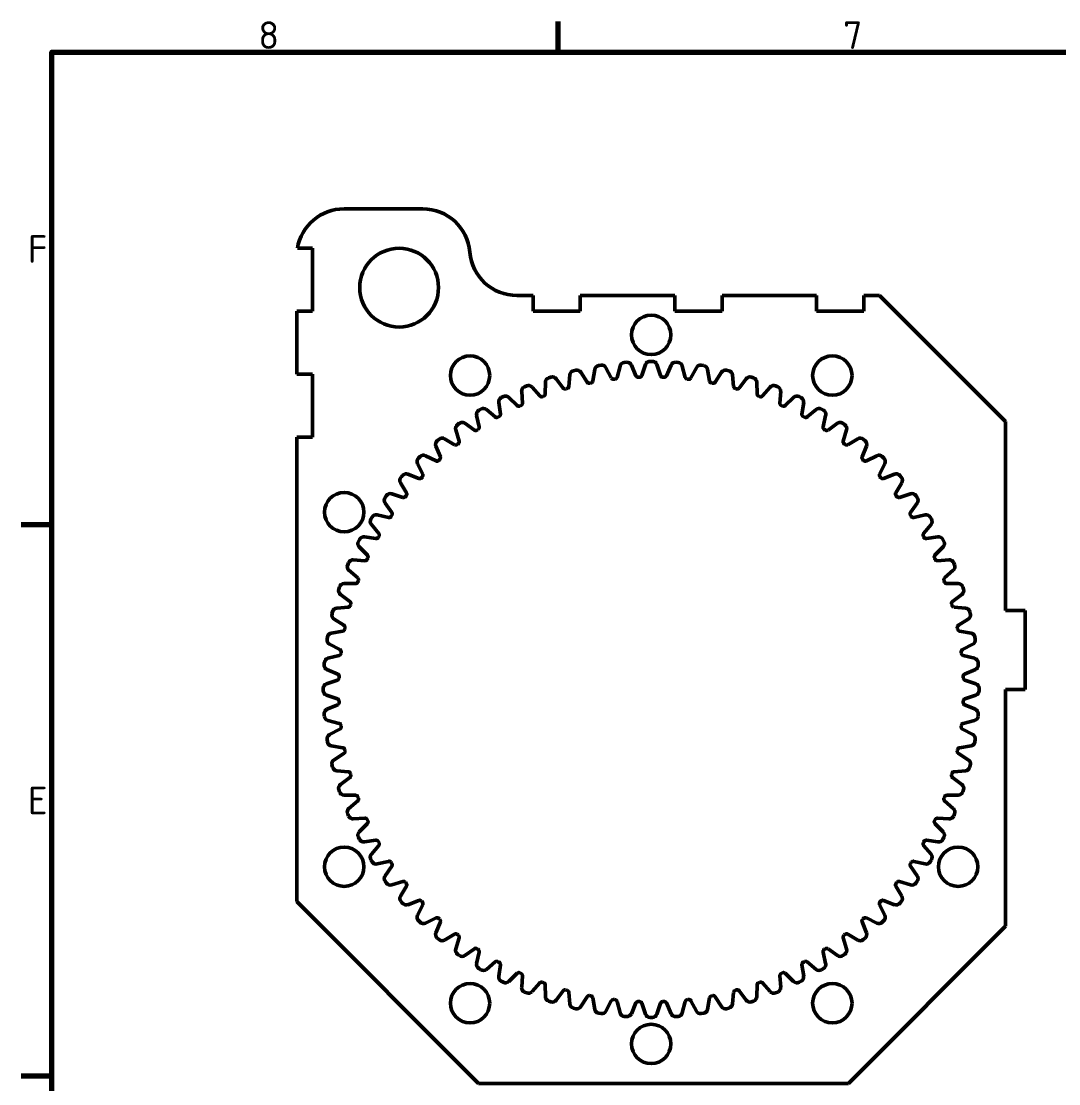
# Model space of a CAD drawing. Header units: millimetres. Extents: x 0 to 594, y 0 to 420.
# Drawn here: x 6.1 to 137.8, y 279.1 to 413.9 of the extents above; entities that cross this region are included whole.
import ezdxf

# ---------------------------------------------------------------- set-up
doc = ezdxf.new("R2010")
doc.units = ezdxf.units.MM
doc.layers.add('Rahmen (ISO)', color=7, linetype='Continuous', lineweight=70)
doc.layers.add('Sichtbar (ISO)', color=7, linetype='Continuous', lineweight=50)
doc.styles.add('Notiztext (DIN)', font='isocpeur.ttf')

# ---------------------------------------------------------------- blocks, each defined once
blk = doc.blocks.new('Ränder Vorgaberahmen')
at = {"layer": 'Rahmen (ISO)'}
for p, q in [((74.25, 410), (74.25, 413.9)), ((10, 350), (6.1, 350)), ((10, 280), (6.1, 280))]:
    blk.add_line(p, q, dxfattribs=at)
at = {"layer": 'Rahmen (ISO)', "flags": 128}
blk.add_lwpolyline([(10, 10), (10, 410), (584, 410), (584, 10), (10, 10)], dxfattribs=at)
at = {"layer": 'Rahmen (ISO)', "char_height": 3.5, "attachment_point": 7, "style": 'Notiztext (DIN)'}
for s, insert in [('8', (36.2, 410.4)), ('7', (110.45, 410.4)), ('F', (6.93, 383.25)), ('E', (6.93, 313.25))]:
    blk.add_mtext(s, dxfattribs=dict(at, insert=insert))

msp = doc.modelspace()

# ---------------------------------------------------------------- linework, layer by layer
at = {"layer": 'Sichtbar (ISO)'}
for p, q in [((47.08, 390.1), (57.08, 390.1)), ((41.16, 385.1), (43.08, 385.1)), ((43.08, 385.1), (43.08, 377.1)), ((69.04, 379.1), (71.08, 379.1)), ((71.08, 377.1), (71.08, 379.1)), ((77.08, 379.1), (89.08, 379.1)), ((77.08, 379.1), (77.08, 377.1)), ((89.08, 377.1), (89.08, 379.1)), ((95.08, 379.1), (107.08, 379.1)), ((95.08, 379.1), (95.08, 377.1)), ((107.08, 377.1), (107.08, 379.1)), ((113.08, 379.1), (115.08, 379.1)), ((113.08, 379.1), (113.08, 377.1)), ((115.08, 379.1), (131.08, 363.1)), ((41.08, 369.1), (41.08, 377.1)), ((43.08, 377.1), (41.08, 377.1)), ((77.08, 377.1), (71.08, 377.1)), ((95.08, 377.1), (89.08, 377.1)), ((113.08, 377.1), (107.08, 377.1)), ((76.21, 369.56), (76.5, 369.63)), ((78.67, 368.25), (78.92, 369.71)), ((79.42, 370.21), (79.71, 370.25)), ((80.34, 369.94), (81.02, 368.63)), ((81.77, 368.71), (82.13, 370.15)), ((82.66, 370.6), (82.96, 370.63)), ((83.56, 370.26), (84.14, 368.9)), ((84.89, 368.93), (85.36, 370.33)), ((85.93, 370.74), (86.23, 370.74)), ((86.8, 370.33), (87.27, 368.93)), ((88.02, 368.9), (88.6, 370.26)), ((89.2, 370.63), (89.49, 370.6)), ((90.03, 370.15), (90.39, 368.71)), ((91.13, 368.63), (91.82, 369.94)), ((92.44, 370.25), (92.74, 370.21)), ((93.24, 369.71), (93.48, 368.25)), ((95.65, 369.63), (95.94, 369.56)), ((41.08, 369.1), (43.08, 369.1)), ((43.08, 369.1), (43.08, 361.1)), ((73.07, 368.66), (73.35, 368.75)), ((74.02, 368.54), (74.9, 367.35)), ((75.63, 367.55), (75.75, 369.03)), ((77.15, 369.36), (77.94, 368.11)), ((94.22, 368.11), (95, 369.36)), ((96.4, 369.03), (96.53, 367.55)), ((97.26, 367.35), (98.14, 368.54)), ((98.8, 368.75), (99.09, 368.66)), ((69.74, 365.44), (69.64, 366.92)), ((70, 367.52), (70.28, 367.63)), ((70.96, 367.47), (71.93, 366.35)), ((72.64, 366.61), (72.65, 368.09)), ((99.5, 368.09), (99.52, 366.61)), ((100.22, 366.35), (101.19, 367.47)), ((101.87, 367.63), (102.15, 367.52)), ((102.52, 366.92), (102.42, 365.44)), ((66.94, 364.05), (66.72, 365.51)), ((67.04, 366.14), (67.31, 366.27)), ((68, 366.17), (69.05, 365.13)), ((103.1, 365.13), (104.16, 366.17)), ((104.85, 366.27), (105.12, 366.14)), ((105.44, 365.51), (105.22, 364.05)), ((64.19, 364.53), (64.45, 364.68)), ((65.15, 364.63), (66.28, 363.68)), ((105.87, 363.68), (107.01, 364.63)), ((107.71, 364.68), (107.96, 364.53)), ((61.48, 362.7), (61.72, 362.88)), ((62.42, 362.88), (63.63, 362.02)), ((64.26, 362.44), (63.92, 363.88)), ((108.23, 363.88), (107.9, 362.44)), ((108.53, 362.02), (109.73, 362.88)), ((110.43, 362.88), (110.67, 362.7)), ((131.08, 363.1), (131.08, 339.1)), ((61.71, 360.63), (61.26, 362.04)), ((110.89, 362.04), (110.45, 360.63)), ((41.08, 302.17), (41.08, 361.1)), ((43.08, 361.1), (41.08, 361.1)), ((58.92, 360.67), (59.15, 360.86)), ((59.85, 360.92), (61.12, 360.16)), ((111.04, 360.16), (112.31, 360.92)), ((113.01, 360.86), (113.23, 360.67)), ((57.43, 358.76), (58.76, 358.1)), ((59.31, 358.62), (58.75, 359.99)), ((113.4, 359.99), (112.85, 358.62)), ((113.4, 358.1), (114.72, 358.76)), ((57.08, 356.42), (56.42, 357.75)), ((56.53, 358.44), (56.74, 358.65)), ((115.74, 357.75), (115.08, 356.42)), ((115.42, 358.65), (115.63, 358.44)), ((54.32, 356.03), (54.51, 356.26)), ((55.19, 356.43), (56.56, 355.87)), ((115.59, 355.87), (116.96, 356.43)), ((117.64, 356.26), (117.84, 356.03)), ((55.02, 354.06), (54.26, 355.33)), ((117.9, 355.33), (117.13, 354.06)), ((52.3, 353.46), (52.48, 353.7)), ((53.14, 353.92), (54.55, 353.47)), ((117.6, 353.47), (119.01, 353.92)), ((119.68, 353.7), (119.85, 353.46)), ((53.16, 351.55), (52.3, 352.76)), ((119.86, 352.76), (119, 351.55)), ((50.5, 350.73), (50.65, 350.99)), ((51.3, 351.26), (52.74, 350.93)), ((119.42, 350.93), (120.86, 351.26)), ((121.5, 350.99), (121.66, 350.73)), ((51.5, 348.9), (50.55, 350.03)), ((121.61, 350.03), (120.66, 348.9)), ((48.91, 347.87), (49.04, 348.14)), ((49.67, 348.46), (51.13, 348.24)), ((121.03, 348.24), (122.49, 348.46)), ((123.11, 348.14), (123.25, 347.87)), ((50.05, 346.13), (49.02, 347.18)), ((123.14, 347.18), (122.1, 346.13)), ((48.26, 345.54), (49.74, 345.44)), ((122.42, 345.44), (123.89, 345.54)), ((47.55, 344.9), (47.66, 345.18)), ((48.83, 343.25), (47.71, 344.22)), ((124.44, 344.22), (123.33, 343.25)), ((124.49, 345.18), (124.61, 344.9)), ((46.43, 341.83), (46.52, 342.11)), ((47.09, 342.53), (48.57, 342.54)), ((123.59, 342.54), (125.07, 342.53)), ((125.63, 342.11), (125.73, 341.83)), ((47.83, 340.28), (46.64, 341.16)), ((125.51, 341.16), (124.32, 340.28)), ((45.55, 338.68), (45.62, 338.97)), ((46.15, 339.43), (47.63, 339.56)), ((124.53, 339.56), (126, 339.43)), ((126.53, 338.97), (126.6, 338.68)), ((131.08, 339.1), (133.58, 339.1)), ((133.58, 339.1), (133.58, 329.1)), ((47.07, 337.24), (45.82, 338.03)), ((126.34, 338.03), (125.08, 337.24)), ((45.47, 336.26), (46.93, 336.51)), ((125.23, 336.51), (126.69, 336.26)), ((44.93, 335.47), (44.97, 335.76)), ((46.55, 334.16), (45.24, 334.84)), ((126.91, 334.84), (125.6, 334.16)), ((127.18, 335.76), (127.23, 335.47)), ((45.03, 333.05), (46.47, 333.41)), ((125.69, 333.41), (127.12, 333.05)), ((44.55, 332.22), (44.58, 332.52)), ((127.58, 332.52), (127.6, 332.22)), ((46.28, 331.04), (44.92, 331.62)), ((127.24, 331.62), (125.88, 331.04)), ((44.44, 328.95), (44.44, 329.25)), ((44.85, 329.82), (46.25, 330.29)), ((125.91, 330.29), (127.31, 329.82)), ((127.72, 329.25), (127.72, 328.95)), ((131.08, 329.1), (131.08, 299.06)), ((133.58, 329.1), (131.08, 329.1)), ((46.25, 327.91), (44.85, 328.38)), ((127.31, 328.38), (125.91, 327.91)), ((44.92, 326.58), (46.28, 327.16)), ((125.88, 327.16), (127.24, 326.58)), ((44.58, 325.69), (44.55, 325.98)), ((46.47, 324.79), (45.03, 325.15)), ((127.12, 325.15), (125.69, 324.79)), ((127.6, 325.98), (127.58, 325.69)), ((45.24, 323.36), (46.55, 324.05)), ((125.6, 324.05), (126.91, 323.36)), ((44.97, 322.44), (44.93, 322.74)), ((127.23, 322.74), (127.18, 322.44)), ((46.93, 321.7), (45.47, 321.94)), ((126.69, 321.94), (125.23, 321.7)), ((45.82, 320.18), (47.07, 320.96)), ((125.08, 320.96), (126.34, 320.18)), ((45.62, 319.24), (45.55, 319.53)), ((47.63, 318.65), (46.15, 318.78)), ((126, 318.78), (124.53, 318.65)), ((126.6, 319.53), (126.53, 319.24)), ((46.64, 317.04), (47.83, 317.92)), ((124.32, 317.92), (125.51, 317.04)), ((46.52, 316.09), (46.43, 316.38)), ((48.57, 315.67), (47.09, 315.68)), ((125.07, 315.68), (123.59, 315.67)), ((125.73, 316.38), (125.63, 316.09)), ((47.71, 313.99), (48.83, 314.96)), ((123.33, 314.96), (124.44, 313.99)), ((47.66, 313.03), (47.55, 313.31)), ((124.61, 313.31), (124.49, 313.03)), ((49.74, 312.76), (48.26, 312.66)), ((49.02, 311.02), (50.05, 312.08)), ((122.1, 312.08), (123.14, 311.02)), ((123.89, 312.66), (122.42, 312.76)), ((49.04, 310.06), (48.91, 310.33)), ((123.25, 310.33), (123.11, 310.06)), ((51.13, 309.96), (49.67, 309.74)), ((50.55, 308.17), (51.5, 309.31)), ((120.66, 309.31), (121.61, 308.17)), ((122.49, 309.74), (121.03, 309.96)), ((50.65, 307.22), (50.5, 307.47)), ((52.74, 307.28), (51.3, 306.95)), ((52.3, 305.45), (53.16, 306.65)), ((119, 306.65), (119.86, 305.45)), ((120.86, 306.95), (119.42, 307.28)), ((121.66, 307.47), (121.5, 307.22)), ((52.48, 304.51), (52.3, 304.75)), ((54.55, 304.73), (53.14, 304.29)), ((54.26, 302.87), (55.02, 304.14)), ((117.13, 304.14), (117.9, 302.87)), ((119.01, 304.29), (117.6, 304.73)), ((119.85, 304.75), (119.68, 304.51)), ((64.15, 279.1), (41.08, 302.17)), ((54.51, 301.95), (54.32, 302.17)), ((56.56, 302.33), (55.19, 301.78)), ((116.96, 301.78), (115.59, 302.33)), ((117.84, 302.17), (117.64, 301.95)), ((56.42, 300.46), (57.08, 301.78)), ((115.08, 301.78), (115.74, 300.46)), ((56.74, 299.55), (56.53, 299.76)), ((58.76, 300.1), (57.43, 299.44)), ((58.75, 298.22), (59.31, 299.59)), ((112.85, 299.59), (113.4, 298.22)), ((114.72, 299.44), (113.4, 300.1)), ((115.63, 299.76), (115.42, 299.55)), ((61.12, 298.05), (59.85, 297.28)), ((112.31, 297.28), (111.04, 298.05)), ((131.08, 299.06), (111.12, 279.1)), ((59.15, 297.34), (58.92, 297.54)), ((61.26, 296.17), (61.71, 297.58)), ((110.45, 297.58), (110.89, 296.17)), ((113.23, 297.54), (113.01, 297.34)), ((61.72, 295.33), (61.48, 295.5)), ((63.63, 296.18), (62.42, 295.32)), ((63.92, 294.32), (64.26, 295.76)), ((107.9, 295.76), (108.23, 294.32)), ((109.73, 295.32), (108.53, 296.18)), ((110.67, 295.5), (110.43, 295.33)), ((66.28, 294.52), (65.15, 293.57)), ((66.72, 292.69), (66.94, 294.15)), ((105.22, 294.15), (105.44, 292.69)), ((107.01, 293.57), (105.87, 294.52)), ((64.45, 293.52), (64.19, 293.68)), ((69.05, 293.08), (68, 292.04)), ((69.64, 291.29), (69.74, 292.76)), ((102.42, 292.76), (102.52, 291.29)), ((104.16, 292.04), (103.1, 293.08)), ((107.96, 293.68), (107.71, 293.52)), ((67.31, 291.93), (67.04, 292.07)), ((71.93, 291.85), (70.96, 290.74)), ((72.65, 290.11), (72.64, 291.59)), ((99.52, 291.59), (99.5, 290.11)), ((101.19, 290.74), (100.22, 291.85)), ((105.12, 292.07), (104.85, 291.93)), ((70.28, 290.57), (70, 290.69)), ((74.9, 290.86), (74.02, 289.67)), ((75.75, 289.18), (75.63, 290.65)), ((77.94, 290.1), (77.15, 288.84)), ((95, 288.84), (94.22, 290.1)), ((96.53, 290.65), (96.4, 289.18)), ((98.14, 289.67), (97.26, 290.86)), ((102.15, 290.69), (101.87, 290.57)), ((73.35, 289.45), (73.07, 289.55)), ((76.5, 288.58), (76.21, 288.65)), ((78.92, 288.49), (78.67, 289.95)), ((81.02, 289.58), (80.34, 288.27)), ((82.13, 288.06), (81.77, 289.49)), ((84.14, 289.3), (83.56, 287.94)), ((85.36, 287.87), (84.89, 289.27)), ((87.27, 289.27), (86.8, 287.87)), ((88.6, 287.94), (88.02, 289.3)), ((90.39, 289.49), (90.03, 288.06)), ((91.82, 288.27), (91.13, 289.58)), ((93.48, 289.95), (93.24, 288.49)), ((95.94, 288.65), (95.65, 288.58)), ((99.09, 289.55), (98.8, 289.45)), ((79.71, 287.95), (79.42, 288)), ((82.96, 287.58), (82.66, 287.6)), ((86.23, 287.46), (85.93, 287.46)), ((89.49, 287.6), (89.2, 287.58)), ((92.74, 288), (92.44, 287.95)), ((111.12, 279.1), (64.15, 279.1))]:
    msp.add_line(p, q, dxfattribs=at)
for centre, radius in [((54.08, 380.1), 5), ((86.08, 374.1), 2.5), ((63.08, 368.94), 2.5), ((109.08, 368.94), 2.5), ((47.11, 351.6), 2.5), ((47.11, 306.6), 2.5), ((125.05, 306.6), 2.5), ((63.08, 289.27), 2.5), ((109.08, 289.27), 2.5), ((86.08, 284.1), 2.5)]:
    msp.add_circle(centre, radius, dxfattribs=at)
for centre, radius, start, end in [((47.08, 384.1), 6, 90, 170.4059), ((57.08, 384.1), 6, 4.7802, 90), ((69.04, 385.1), 6, 184.7802, 270), ((76.35, 368.97), 0.6, 103.5, 175), ((76.64, 369.04), 0.6, 32, 103.5), ((79.51, 369.61), 0.6, 99, 170.5), ((79.81, 369.66), 0.6, 27.5, 99), ((82.71, 370), 0.6, 94.5, 166), ((83.01, 370.03), 0.6, 23, 94.5), ((85.93, 370.14), 0.6, 90, 161.5), ((86.23, 370.14), 0.6, 18.5, 90), ((89.15, 370.03), 0.6, 85.5, 157), ((89.45, 370), 0.6, 14, 85.5), ((92.35, 369.66), 0.6, 81, 152.5), ((92.65, 369.61), 0.6, 9.5, 81), ((95.51, 369.04), 0.6, 76.5, 148), ((95.8, 368.97), 0.6, 5, 76.5), ((73.25, 368.09), 0.6, 108, 179.5), ((73.54, 368.18), 0.6, 36.5, 108), ((78.38, 368.3), 0.3, 281.1123, 350.5), ((81.29, 368.76), 0.3, 207.5, 276.8877), ((86.08, 329.1), 39.65, 96.6123, 96.8877), ((81.48, 368.79), 0.3, 276.6123, 346), ((84.41, 369.02), 0.3, 203, 272.3877), ((86.08, 329.1), 39.65, 92.1123, 92.3877), ((84.61, 369.03), 0.3, 272.1123, 341.5), ((87.55, 369.03), 0.3, 198.5, 267.8877), ((86.08, 329.1), 39.65, 87.6123, 87.8877), ((87.74, 369.02), 0.3, 267.6123, 337), ((90.68, 368.79), 0.3, 194, 263.3877), ((86.08, 329.1), 39.65, 83.1123, 83.3877), ((90.87, 368.76), 0.3, 263.1123, 332.5), ((93.78, 368.3), 0.3, 189.5, 258.8877), ((98.62, 368.18), 0.6, 72, 143.5), ((98.9, 368.09), 0.6, 0.5, 72), ((70.23, 366.96), 0.6, 112.5, 184), ((70.51, 367.08), 0.6, 41, 112.5), ((75.14, 367.53), 0.3, 216.5, 285.8877), ((86.08, 329.1), 39.65, 105.6123, 105.8877), ((75.33, 367.58), 0.3, 285.6123, 355), ((78.19, 368.27), 0.3, 212, 281.3877), ((86.08, 329.1), 39.65, 101.1123, 101.3877), ((86.08, 329.1), 39.65, 78.6123, 78.8877), ((93.97, 368.27), 0.3, 258.6123, 328), ((96.83, 367.58), 0.3, 185, 254.3877), ((86.08, 329.1), 39.65, 74.1123, 74.3877), ((97.01, 367.53), 0.3, 254.1123, 323.5), ((101.64, 367.08), 0.6, 67.5, 139), ((101.92, 366.96), 0.6, 356, 67.5), ((67.31, 365.6), 0.6, 117, 188.5), ((67.58, 365.74), 0.6, 45.5, 117), ((72.16, 366.55), 0.3, 221, 290.3877), ((86.08, 329.1), 39.65, 110.1123, 110.3877), ((72.34, 366.62), 0.3, 290.1123, 359.5), ((99.82, 366.62), 0.3, 180.5, 249.8877), ((86.08, 329.1), 39.65, 69.6123, 69.8877), ((100, 366.55), 0.3, 249.6123, 319), ((104.58, 365.74), 0.6, 63, 134.5), ((104.84, 365.6), 0.6, 351.5, 63), ((64.51, 364.02), 0.6, 121.5, 193), ((64.76, 364.17), 0.6, 50, 121.5), ((69.27, 365.34), 0.3, 225.5, 294.8877), ((86.08, 329.1), 39.65, 114.6123, 114.8877), ((69.44, 365.42), 0.3, 294.6123, 4), ((102.72, 365.42), 0.3, 176, 245.3877), ((86.08, 329.1), 39.65, 65.1123, 65.3877), ((102.89, 365.34), 0.3, 245.1123, 314.5), ((107.39, 364.17), 0.6, 58.5, 130), ((107.65, 364.02), 0.6, 347, 58.5), ((62.08, 362.39), 0.6, 54.5, 126), ((66.47, 363.91), 0.3, 230, 299.3877), ((86.08, 329.1), 39.65, 119.1123, 119.3877), ((66.64, 364.01), 0.3, 299.1123, 8.5), ((105.51, 364.01), 0.3, 171.5, 240.8877), ((86.08, 329.1), 39.65, 60.6123, 60.8877), ((105.68, 363.91), 0.3, 240.6123, 310), ((110.08, 362.39), 0.6, 54, 125.5), ((61.83, 362.22), 0.6, 126, 197.5), ((63.8, 362.27), 0.3, 234.5, 303.8877), ((86.08, 329.1), 39.65, 123.6123, 123.8877), ((63.96, 362.37), 0.3, 303.6123, 13), ((108.19, 362.37), 0.3, 167, 236.3877), ((86.08, 329.1), 39.65, 56.1123, 56.3877), ((108.35, 362.27), 0.3, 236.1123, 305.5), ((110.32, 362.22), 0.6, 342.5, 54), ((59.31, 360.21), 0.6, 130.5, 202), ((59.54, 360.41), 0.6, 59, 130.5), ((61.27, 360.42), 0.3, 239, 308.3877), ((86.08, 329.1), 39.65, 128.1123, 128.3877), ((61.42, 360.54), 0.3, 308.1123, 17.5), ((110.74, 360.54), 0.3, 162.5, 231.8877), ((86.08, 329.1), 39.65, 51.6123, 51.8877), ((110.89, 360.42), 0.3, 231.6123, 301), ((112.62, 360.41), 0.6, 49.5, 121), ((112.85, 360.21), 0.6, 338, 49.5), ((57.16, 358.23), 0.6, 63.5, 135), ((114.99, 358.23), 0.6, 45, 116.5), ((56.95, 358.02), 0.6, 135, 206.5), ((58.89, 358.37), 0.3, 243.5, 312.8877), ((86.08, 329.1), 39.65, 132.6123, 132.8877), ((59.03, 358.5), 0.3, 312.6123, 22), ((113.13, 358.5), 0.3, 158, 227.3877), ((86.08, 329.1), 39.65, 47.1123, 47.3877), ((113.27, 358.37), 0.3, 227.1123, 296.5), ((115.2, 358.02), 0.6, 333.5, 45), ((54.97, 355.87), 0.6, 68, 139.5), ((86.08, 329.1), 39.65, 137.1123, 137.3877), ((56.81, 356.29), 0.3, 317.1123, 26.5), ((115.35, 356.29), 0.3, 153.5, 222.8877), ((86.08, 329.1), 39.65, 42.6123, 42.8877), ((117.19, 355.87), 0.6, 40.5, 112), ((54.77, 355.64), 0.6, 139.5, 211), ((56.68, 356.15), 0.3, 248, 317.3877), ((115.48, 356.15), 0.3, 222.6123, 292), ((117.38, 355.64), 0.6, 329, 40.5), ((52.79, 353.1), 0.6, 144, 215.5), ((52.96, 353.35), 0.6, 72.5, 144), ((54.65, 353.76), 0.3, 252.5, 321.8877), ((86.08, 329.1), 39.65, 141.6123, 141.8877), ((54.76, 353.91), 0.3, 321.6123, 31), ((117.39, 353.91), 0.3, 149, 218.3877), ((86.08, 329.1), 39.65, 38.1123, 38.3877), ((117.51, 353.76), 0.3, 218.1123, 287.5), ((119.19, 353.35), 0.6, 36, 107.5), ((119.37, 353.1), 0.6, 324.5, 36), ((51.01, 350.42), 0.6, 148.5, 220), ((51.16, 350.67), 0.6, 77, 148.5), ((52.81, 351.22), 0.3, 257, 326.3877), ((86.08, 329.1), 39.65, 146.1123, 146.3877), ((52.91, 351.38), 0.3, 326.1123, 35.5), ((119.24, 351.38), 0.3, 144.5, 213.8877), ((86.08, 329.1), 39.65, 33.6123, 33.8877), ((119.35, 351.22), 0.3, 213.6123, 283), ((120.99, 350.67), 0.6, 31.5, 103), ((121.15, 350.42), 0.6, 320, 31.5), ((49.58, 347.87), 0.6, 81.5, 153), ((51.17, 348.54), 0.3, 261.5, 330.8877), ((86.08, 329.1), 39.65, 150.6123, 150.8877), ((51.27, 348.71), 0.3, 330.6123, 40), ((120.89, 348.71), 0.3, 140, 209.3877), ((86.08, 329.1), 39.65, 29.1123, 29.3877), ((120.98, 348.54), 0.3, 209.1123, 278.5), ((122.58, 347.87), 0.6, 27, 98.5), ((49.44, 347.6), 0.6, 153, 224.5), ((122.71, 347.6), 0.6, 315.5, 27), ((48.22, 344.95), 0.6, 86, 157.5), ((49.76, 345.74), 0.3, 266, 335.3877), ((86.08, 329.1), 39.65, 155.1123, 155.3877), ((49.84, 345.91), 0.3, 335.1123, 44.5), ((122.32, 345.91), 0.3, 135.5, 204.8877), ((86.08, 329.1), 39.65, 24.6123, 24.8877), ((122.4, 345.74), 0.3, 204.6123, 274), ((123.94, 344.95), 0.6, 22.5, 94), ((48.1, 344.67), 0.6, 157.5, 229), ((124.05, 344.67), 0.6, 311, 22.5), ((48.56, 342.84), 0.3, 270.5, 339.8877), ((48.63, 343.02), 0.3, 339.6123, 49), ((86.08, 329.1), 39.65, 159.6123, 159.8877), ((123.53, 343.02), 0.3, 131, 200.3877), ((86.08, 329.1), 39.65, 20.1123, 20.3877), ((123.59, 342.84), 0.3, 200.1123, 269.5), ((47, 341.64), 0.6, 162, 233.5), ((47.09, 341.93), 0.6, 90.5, 162), ((125.06, 341.93), 0.6, 18, 89.5), ((125.16, 341.64), 0.6, 306.5, 18), ((47.65, 340.04), 0.3, 344.1123, 53.5), ((86.08, 329.1), 39.65, 164.1123, 164.3877), ((124.5, 340.04), 0.3, 126.5, 195.8877), ((86.08, 329.1), 39.65, 15.6123, 15.8877), ((46.14, 338.54), 0.6, 166.5, 238), ((46.21, 338.83), 0.6, 95, 166.5), ((47.6, 339.85), 0.3, 275, 344.3877), ((124.55, 339.85), 0.3, 195.6123, 265), ((125.95, 338.83), 0.6, 13.5, 85), ((126.02, 338.54), 0.6, 302, 13.5), ((46.91, 336.99), 0.3, 348.6123, 58), ((125.24, 336.99), 0.3, 122, 191.3877), ((45.57, 335.67), 0.6, 99.5, 171), ((46.88, 336.8), 0.3, 279.5, 348.8877), ((86.08, 329.1), 39.65, 168.6123, 168.8877), ((86.08, 329.1), 39.65, 11.1123, 11.3877), ((125.28, 336.8), 0.3, 191.1123, 260.5), ((126.59, 335.67), 0.6, 9, 80.5), ((45.52, 335.37), 0.6, 171, 242.5), ((126.64, 335.37), 0.6, 297.5, 9), ((46.39, 333.7), 0.3, 284, 353.3877), ((46.42, 333.89), 0.3, 353.1123, 62.5), ((86.08, 329.1), 39.65, 173.1123, 173.3877), ((125.74, 333.89), 0.3, 117.5, 186.8877), ((86.08, 329.1), 39.65, 6.6123, 6.8877), ((125.76, 333.7), 0.3, 186.6123, 256), ((45.15, 332.17), 0.6, 175.5, 247), ((45.18, 332.47), 0.6, 104, 175.5), ((126.98, 332.47), 0.6, 4.5, 76), ((127, 332.17), 0.6, 293, 4.5), ((46.16, 330.57), 0.3, 288.5, 357.8877), ((46.16, 330.77), 0.3, 357.6123, 67), ((86.08, 329.1), 39.65, 177.6123, 177.8877), ((125.99, 330.77), 0.3, 113, 182.3877), ((86.08, 329.1), 39.65, 2.1123, 2.3877), ((126, 330.57), 0.3, 182.1123, 251.5), ((45.04, 329.25), 0.6, 108.5, 180), ((127.12, 329.25), 0.6, 0, 71.5), ((45.04, 328.95), 0.6, 180, 251.5), ((46.16, 327.63), 0.3, 2.1123, 71.5), ((126, 327.63), 0.3, 108.5, 177.8877), ((127.12, 328.95), 0.6, 288.5, 0), ((45.15, 326.03), 0.6, 113, 184.5), ((46.16, 327.44), 0.3, 293, 2.3877), ((86.08, 329.1), 39.65, 182.1123, 182.3877), ((86.08, 329.1), 39.65, 357.6123, 357.8877), ((125.99, 327.44), 0.3, 177.6123, 247), ((127, 326.03), 0.6, 355.5, 67), ((45.18, 325.73), 0.6, 184.5, 256), ((126.98, 325.73), 0.6, 284, 355.5), ((46.39, 324.5), 0.3, 6.6123, 76), ((46.42, 324.31), 0.3, 297.5, 6.8877), ((86.08, 329.1), 39.65, 186.6123, 186.8877), ((86.08, 329.1), 39.65, 353.1123, 353.3877), ((125.74, 324.31), 0.3, 173.1123, 242.5), ((125.76, 324.5), 0.3, 104, 173.3877), ((45.52, 322.83), 0.6, 117.5, 189), ((45.57, 322.53), 0.6, 189, 260.5), ((126.59, 322.53), 0.6, 279.5, 351), ((126.64, 322.83), 0.6, 351, 62.5), ((46.88, 321.4), 0.3, 11.1123, 80.5), ((46.91, 321.21), 0.3, 302, 11.3877), ((86.08, 329.1), 39.65, 191.1123, 191.3877), ((125.24, 321.21), 0.3, 168.6123, 238), ((86.08, 329.1), 39.65, 348.6123, 348.8877), ((125.28, 321.4), 0.3, 99.5, 168.8877), ((46.14, 319.67), 0.6, 122, 193.5), ((126.02, 319.67), 0.6, 346.5, 58), ((46.21, 319.38), 0.6, 193.5, 265), ((47.6, 318.35), 0.3, 15.6123, 85), ((86.08, 329.1), 39.65, 195.6123, 195.8877), ((86.08, 329.1), 39.65, 344.1123, 344.3877), ((124.55, 318.35), 0.3, 95, 164.3877), ((125.95, 319.38), 0.6, 275, 346.5), ((47, 316.56), 0.6, 126.5, 198), ((47.65, 318.17), 0.3, 306.5, 15.8877), ((124.5, 318.17), 0.3, 164.1123, 233.5), ((125.16, 316.56), 0.6, 342, 53.5), ((47.09, 316.28), 0.6, 198, 269.5), ((48.56, 315.37), 0.3, 20.1123, 89.5), ((123.59, 315.37), 0.3, 90.5, 159.8877), ((125.06, 316.28), 0.6, 270.5, 342), ((48.63, 315.18), 0.3, 311, 20.3877), ((86.08, 329.1), 39.65, 200.1123, 200.3877), ((123.53, 315.18), 0.3, 159.6123, 229), ((86.08, 329.1), 39.65, 339.6123, 339.8877), ((48.1, 313.54), 0.6, 131, 202.5), ((48.22, 313.26), 0.6, 202.5, 274), ((123.94, 313.26), 0.6, 266, 337.5), ((124.05, 313.54), 0.6, 337.5, 49), ((49.76, 312.46), 0.3, 24.6123, 94), ((86.08, 329.1), 39.65, 204.6123, 204.8877), ((49.84, 312.29), 0.3, 315.5, 24.8877), ((122.32, 312.29), 0.3, 155.1123, 224.5), ((86.08, 329.1), 39.65, 335.1123, 335.3877), ((122.4, 312.46), 0.3, 86, 155.3877), ((49.44, 310.6), 0.6, 135.5, 207), ((122.71, 310.6), 0.6, 333, 44.5), ((49.58, 310.34), 0.6, 207, 278.5), ((51.17, 309.67), 0.3, 29.1123, 98.5), ((86.08, 329.1), 39.65, 209.1123, 209.3877), ((51.27, 309.5), 0.3, 320, 29.3877), ((120.89, 309.5), 0.3, 150.6123, 220), ((86.08, 329.1), 39.65, 330.6123, 330.8877), ((120.98, 309.67), 0.3, 81.5, 150.8877), ((122.58, 310.34), 0.6, 261.5, 333), ((51.01, 307.79), 0.6, 140, 211.5), ((121.15, 307.79), 0.6, 328.5, 40), ((51.16, 307.53), 0.6, 211.5, 283), ((52.81, 306.99), 0.3, 33.6123, 103), ((86.08, 329.1), 39.65, 213.6123, 213.8877), ((52.91, 306.83), 0.3, 324.5, 33.8877), ((119.24, 306.83), 0.3, 146.1123, 215.5), ((86.08, 329.1), 39.65, 326.1123, 326.3877), ((119.35, 306.99), 0.3, 77, 146.3877), ((120.99, 307.53), 0.6, 257, 328.5), ((52.79, 305.1), 0.6, 144.5, 216), ((119.37, 305.1), 0.6, 324, 35.5), ((52.96, 304.86), 0.6, 216, 287.5), ((54.65, 304.44), 0.3, 38.1123, 107.5), ((86.08, 329.1), 39.65, 218.1123, 218.3877), ((54.76, 304.29), 0.3, 329, 38.3877), ((117.39, 304.29), 0.3, 141.6123, 211), ((86.08, 329.1), 39.65, 321.6123, 321.8877), ((117.51, 304.44), 0.3, 72.5, 141.8877), ((119.19, 304.86), 0.6, 252.5, 324), ((54.77, 302.56), 0.6, 149, 220.5), ((56.68, 302.05), 0.3, 42.6123, 112), ((86.08, 329.1), 39.65, 222.6123, 222.8877), ((56.81, 301.91), 0.3, 333.5, 42.8877), ((115.35, 301.91), 0.3, 137.1123, 206.5), ((86.08, 329.1), 39.65, 317.1123, 317.3877), ((115.48, 302.05), 0.3, 68, 137.3877), ((117.38, 302.56), 0.6, 319.5, 31), ((54.97, 302.34), 0.6, 220.5, 292), ((117.19, 302.34), 0.6, 248, 319.5), ((56.95, 300.19), 0.6, 153.5, 225), ((57.16, 299.98), 0.6, 225, 296.5), ((58.89, 299.83), 0.3, 47.1123, 116.5), ((86.08, 329.1), 39.65, 227.1123, 227.3877), ((59.03, 299.7), 0.3, 338, 47.3877), ((113.13, 299.7), 0.3, 132.6123, 202), ((86.08, 329.1), 39.65, 312.6123, 312.8877), ((113.27, 299.83), 0.3, 63.5, 132.8877), ((114.99, 299.98), 0.6, 243.5, 315), ((115.2, 300.19), 0.6, 315, 26.5), ((59.31, 297.99), 0.6, 158, 229.5), ((61.27, 297.79), 0.3, 51.6123, 121), ((110.89, 297.79), 0.3, 59, 128.3877), ((112.85, 297.99), 0.6, 310.5, 22), ((59.54, 297.8), 0.6, 229.5, 301), ((86.08, 329.1), 39.65, 231.6123, 231.8877), ((61.42, 297.67), 0.3, 342.5, 51.8877), ((110.74, 297.67), 0.3, 128.1123, 197.5), ((86.08, 329.1), 39.65, 308.1123, 308.3877), ((112.62, 297.8), 0.6, 239, 310.5), ((61.83, 295.99), 0.6, 162.5, 234), ((63.8, 295.94), 0.3, 56.1123, 125.5), ((86.08, 329.1), 39.65, 236.1123, 236.3877), ((63.96, 295.83), 0.3, 347, 56.3877), ((108.19, 295.83), 0.3, 123.6123, 193), ((86.08, 329.1), 39.65, 303.6123, 303.8877), ((108.35, 295.94), 0.3, 54.5, 123.8877), ((110.32, 295.99), 0.6, 306, 17.5), ((62.08, 295.81), 0.6, 234, 305.5), ((64.51, 294.19), 0.6, 167, 238.5), ((66.47, 294.29), 0.3, 60.6123, 130), ((86.08, 329.1), 39.65, 240.6123, 240.8877), ((66.64, 294.2), 0.3, 351.5, 60.8877), ((105.51, 294.2), 0.3, 119.1123, 188.5), ((86.08, 329.1), 39.65, 299.1123, 299.3877), ((105.68, 294.29), 0.3, 50, 119.3877), ((107.65, 294.19), 0.6, 301.5, 13), ((110.08, 295.81), 0.6, 234.5, 306), ((64.76, 294.03), 0.6, 238.5, 310), ((67.31, 292.6), 0.6, 171.5, 243), ((69.27, 292.86), 0.3, 65.1123, 134.5), ((86.08, 329.1), 39.65, 245.1123, 245.3877), ((69.44, 292.78), 0.3, 356, 65.3877), ((102.72, 292.78), 0.3, 114.6123, 184), ((86.08, 329.1), 39.65, 294.6123, 294.8877), ((102.89, 292.86), 0.3, 45.5, 114.8877), ((104.84, 292.6), 0.6, 297, 8.5), ((107.39, 294.03), 0.6, 230, 301.5), ((67.58, 292.47), 0.6, 243, 314.5), ((72.16, 291.65), 0.3, 69.6123, 139), ((86.08, 329.1), 39.65, 249.6123, 249.8877), ((72.34, 291.59), 0.3, 0.5, 69.8877), ((99.82, 291.59), 0.3, 110.1123, 179.5), ((86.08, 329.1), 39.65, 290.1123, 290.3877), ((100, 291.65), 0.3, 41, 110.3877), ((104.58, 292.47), 0.6, 225.5, 297), ((70.23, 291.24), 0.6, 176, 247.5), ((70.51, 291.13), 0.6, 247.5, 319), ((73.25, 290.12), 0.6, 180.5, 252), ((75.14, 290.68), 0.3, 74.1123, 143.5), ((86.08, 329.1), 39.65, 254.1123, 254.3877), ((75.33, 290.63), 0.3, 5, 74.3877), ((78.19, 289.94), 0.3, 78.6123, 148), ((86.08, 329.1), 39.65, 258.6123, 258.8877), ((78.38, 289.9), 0.3, 9.5, 78.8877), ((93.78, 289.9), 0.3, 101.1123, 170.5), ((86.08, 329.1), 39.65, 281.1123, 281.3877), ((93.97, 289.94), 0.3, 32, 101.3877), ((96.83, 290.63), 0.3, 105.6123, 175), ((86.08, 329.1), 39.65, 285.6123, 285.8877), ((97.01, 290.68), 0.3, 36.5, 105.8877), ((98.9, 290.12), 0.6, 288, 359.5), ((101.64, 291.13), 0.6, 221, 292.5), ((101.92, 291.24), 0.6, 292.5, 4), ((73.54, 290.02), 0.6, 252, 323.5), ((76.35, 289.23), 0.6, 185, 256.5), ((76.64, 289.16), 0.6, 256.5, 328), ((81.29, 289.44), 0.3, 83.1123, 152.5), ((86.08, 329.1), 39.65, 263.1123, 263.3877), ((81.48, 289.42), 0.3, 14, 83.3877), ((84.41, 289.19), 0.3, 87.6123, 157), ((86.08, 329.1), 39.65, 267.6123, 267.8877), ((84.61, 289.18), 0.3, 18.5, 87.8877), ((87.55, 289.18), 0.3, 92.1123, 161.5), ((86.08, 329.1), 39.65, 272.1123, 272.3877), ((87.74, 289.19), 0.3, 23, 92.3877), ((90.68, 289.42), 0.3, 96.6123, 166), ((86.08, 329.1), 39.65, 276.6123, 276.8877), ((90.87, 289.44), 0.3, 27.5, 96.8877), ((95.51, 289.16), 0.6, 212, 283.5), ((95.8, 289.23), 0.6, 283.5, 355), ((98.62, 290.02), 0.6, 216.5, 288), ((79.51, 288.59), 0.6, 189.5, 261), ((79.81, 288.54), 0.6, 261, 332.5), ((82.71, 288.2), 0.6, 194, 265.5), ((83.01, 288.18), 0.6, 265.5, 337), ((85.93, 288.06), 0.6, 198.5, 270), ((86.23, 288.06), 0.6, 270, 341.5), ((89.15, 288.18), 0.6, 203, 274.5), ((89.45, 288.2), 0.6, 274.5, 346), ((92.35, 288.54), 0.6, 207.5, 279), ((92.65, 288.59), 0.6, 279, 350.5)]:
    msp.add_arc(centre, radius, start, end, dxfattribs=at)

# ---------------------------------------------------------------- block references
msp.add_blockref('Ränder Vorgaberahmen', (0, 0))

doc.saveas('drawing.dxf')
